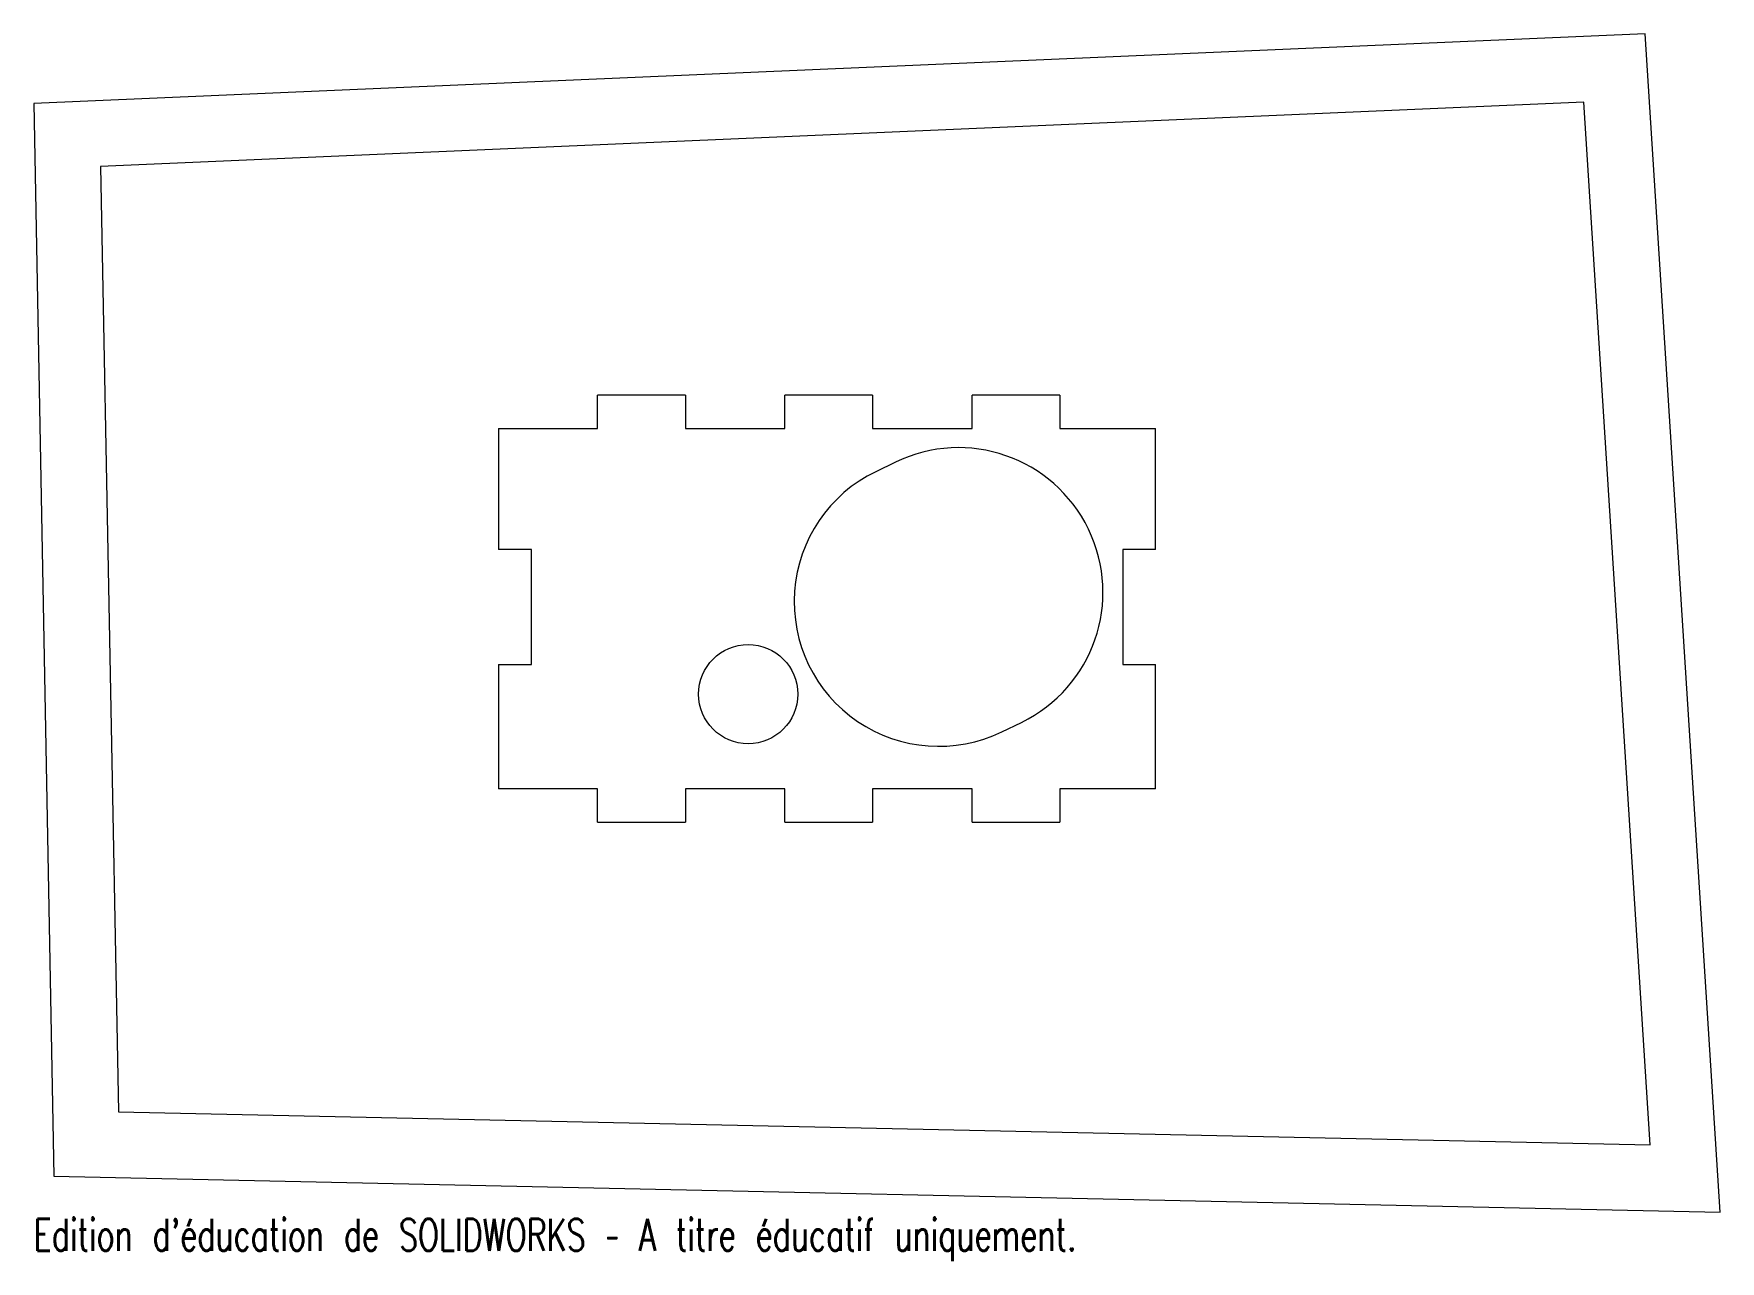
# Model space of a CAD drawing. Header units: millimetres. Extents: x -121 to 136, y -99 to 88.
import ezdxf

# ---------------------------------------------------------------- set-up
doc = ezdxf.new("R2010")
doc.units = ezdxf.units.MM
doc.styles.add('SLDTEXTSTYLE0', font='TXT', dxfattribs={"width": 0.7, "bigfont": 'bigfont'})

msp = doc.modelspace()

# ---------------------------------------------------------------- linework, layer by layer
at = {"color": 7, "linetype": 'Continuous', "lineweight": 15}
for p, q in [((124.54, 87.5), (-120.76, 76.88)), ((135.97, -91.86), (124.54, 87.5)), ((115.19, 77.09), (-110.58, 67.31)), ((125.3, -81.62), (115.19, 77.09)), ((-120.76, 76.88), (-117.7, -86.36)), ((-110.58, 67.31), (-107.88, -76.57)), ((-34.93, 27.43), (-34.93, 32.5)), ((-21.57, 32.5), (-34.93, 32.5)), ((-21.57, 32.5), (-21.57, 27.43)), ((-6.43, 27.43), (-6.43, 32.5)), ((6.93, 32.5), (-6.43, 32.5)), ((6.93, 32.5), (6.93, 27.43)), ((22.07, 27.43), (22.07, 32.5)), ((35.43, 32.5), (22.07, 32.5)), ((35.43, 32.5), (35.43, 27.43)), ((-50, 27.43), (-34.93, 27.43)), ((-50, 27.43), (-50, 9)), ((-21.57, 27.43), (-6.43, 27.43)), ((6.93, 27.43), (22.07, 27.43)), ((35.43, 27.43), (50, 27.43)), ((50, 9), (50, 27.43)), ((10.41, 22.3), (7.41, 20.85)), ((-45, 9), (-50, 9)), ((-45, -8.5), (-45, 9)), ((50, 9), (45, 9)), ((45, 9), (45, -8.5)), ((-50, -8.5), (-45, -8.5)), ((-50, -8.5), (-50, -27.43)), ((45, -8.5), (50, -8.5)), ((50, -27.43), (50, -8.5)), ((26.59, -18.75), (29.59, -17.3)), ((-34.93, -27.43), (-50, -27.43)), ((-34.93, -32.5), (-34.93, -27.43)), ((-6.43, -27.43), (-21.57, -27.43)), ((-21.57, -27.43), (-21.57, -32.5)), ((-6.43, -32.5), (-6.43, -27.43)), ((22.07, -27.43), (6.93, -27.43)), ((6.93, -27.43), (6.93, -32.5)), ((22.07, -32.5), (22.07, -27.43)), ((50, -27.43), (35.43, -27.43)), ((35.43, -27.43), (35.43, -32.5)), ((-34.93, -32.5), (-21.57, -32.5)), ((-6.43, -32.5), (6.93, -32.5)), ((22.07, -32.5), (35.43, -32.5)), ((-107.88, -76.57), (125.3, -81.62)), ((-117.7, -86.36), (135.97, -91.86))]:
    msp.add_line(p, q, dxfattribs=at)
msp.add_circle((-12, -13), 7.55, dxfattribs=at)
for centre, start, end in [((20, 2.5), 295.8444, 115.8444), ((17, 1.05), 115.8444, 295.8444)]:
    msp.add_arc(centre, 22, start, end, dxfattribs=at)

# ---------------------------------------------------------------- texts
at = {"color": 7, "linetype": 'Continuous', "insert": (-120.76, -92.88), "char_height": 4.8336, "attachment_point": 1, "style": 'SLDTEXTSTYLE0'}
msp.add_mtext("Edition d'éducation de SOLIDWORKS – A titre éducatif uniquement.", dxfattribs=at)

doc.saveas('drawing.dxf')
